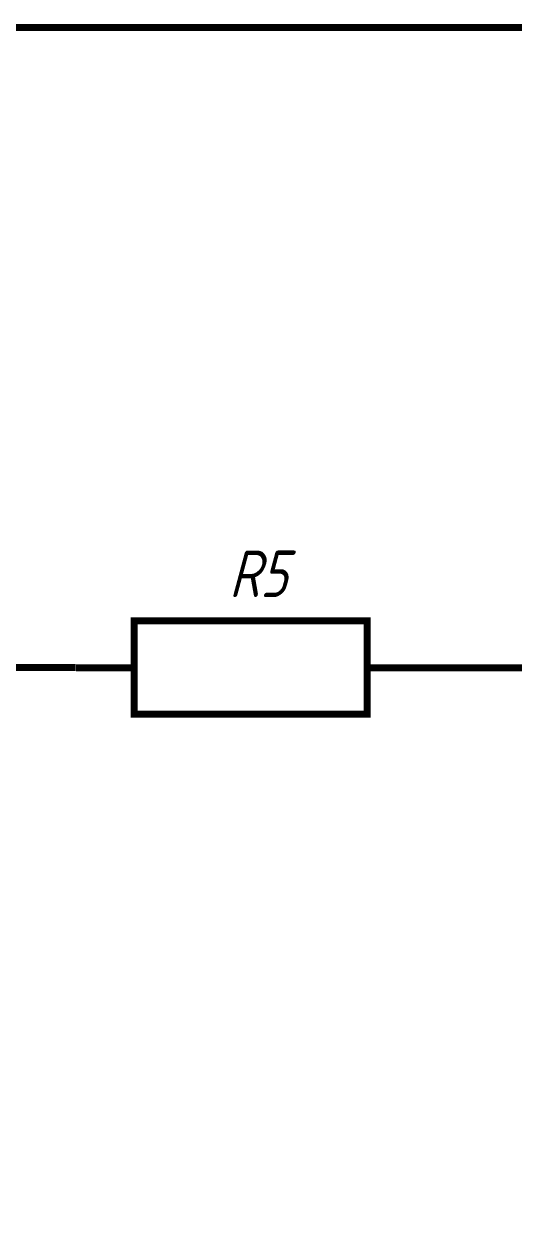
# Paper-space layout 'Layout1' of a CAD drawing. Extents: x -1 to 840, y -1 to 593.
# Drawn here: x 503.5 to 524.5, y 454.4 to 506.1 of the extents above; entities that cross this region are included whole.
import ezdxf

# ---------------------------------------------------------------- set-up
doc = ezdxf.new("R2010")
doc.units = 0
doc.header["$MEASUREMENT"] = 0
doc.layers.add('Sheet', color=255, linetype='CONTINUOUS')
doc.styles.add('GOST type A0', font='', dxfattribs={"oblique": 15, "height": 3.5})
doc.styles.get('GOST type A0').set_extended_font_data('GOST type A')

psp = doc.layouts.get("Layout1")

# ---------------------------------------------------------------- linework, layer by layer
at = {"layer": 'Sheet', "color": 7, "const_width": 0.3}
for points in [[(728.183, 505.975), (475.759, 505.975), (475.759, 310.999), (358.304, 310.999), (358.304, 310.999)], [(308.319, 300.995), (308.319, 300.995), (305.819, 300.995), (305.819, 290.992), (480.759, 290.992), (480.759, 478.496), (505.743, 478.496)], [(508.243, 478.481), (505.759, 478.481)], [(518.243, 478.481), (520.759, 478.481)], [(520.759, 478.481), (525.759, 478.481), (540.728, 478.481), (540.728, 478.481)]]:
    psp.add_lwpolyline(points, dxfattribs=at)
psp.add_lwpolyline([(508.243, 480.5), (518.243, 480.5), (518.243, 476.492), (508.243, 476.492), (508.243, 480.5)], close=True, dxfattribs=at)

# ---------------------------------------------------------------- texts
at = {"layer": 'Sheet', "color": 7, "style": 'GOST type A0', "oblique": 15}
psp.add_text('R5', height=2, dxfattribs=at).set_placement((512.312, 481.525))

doc.saveas('drawing.dxf')
